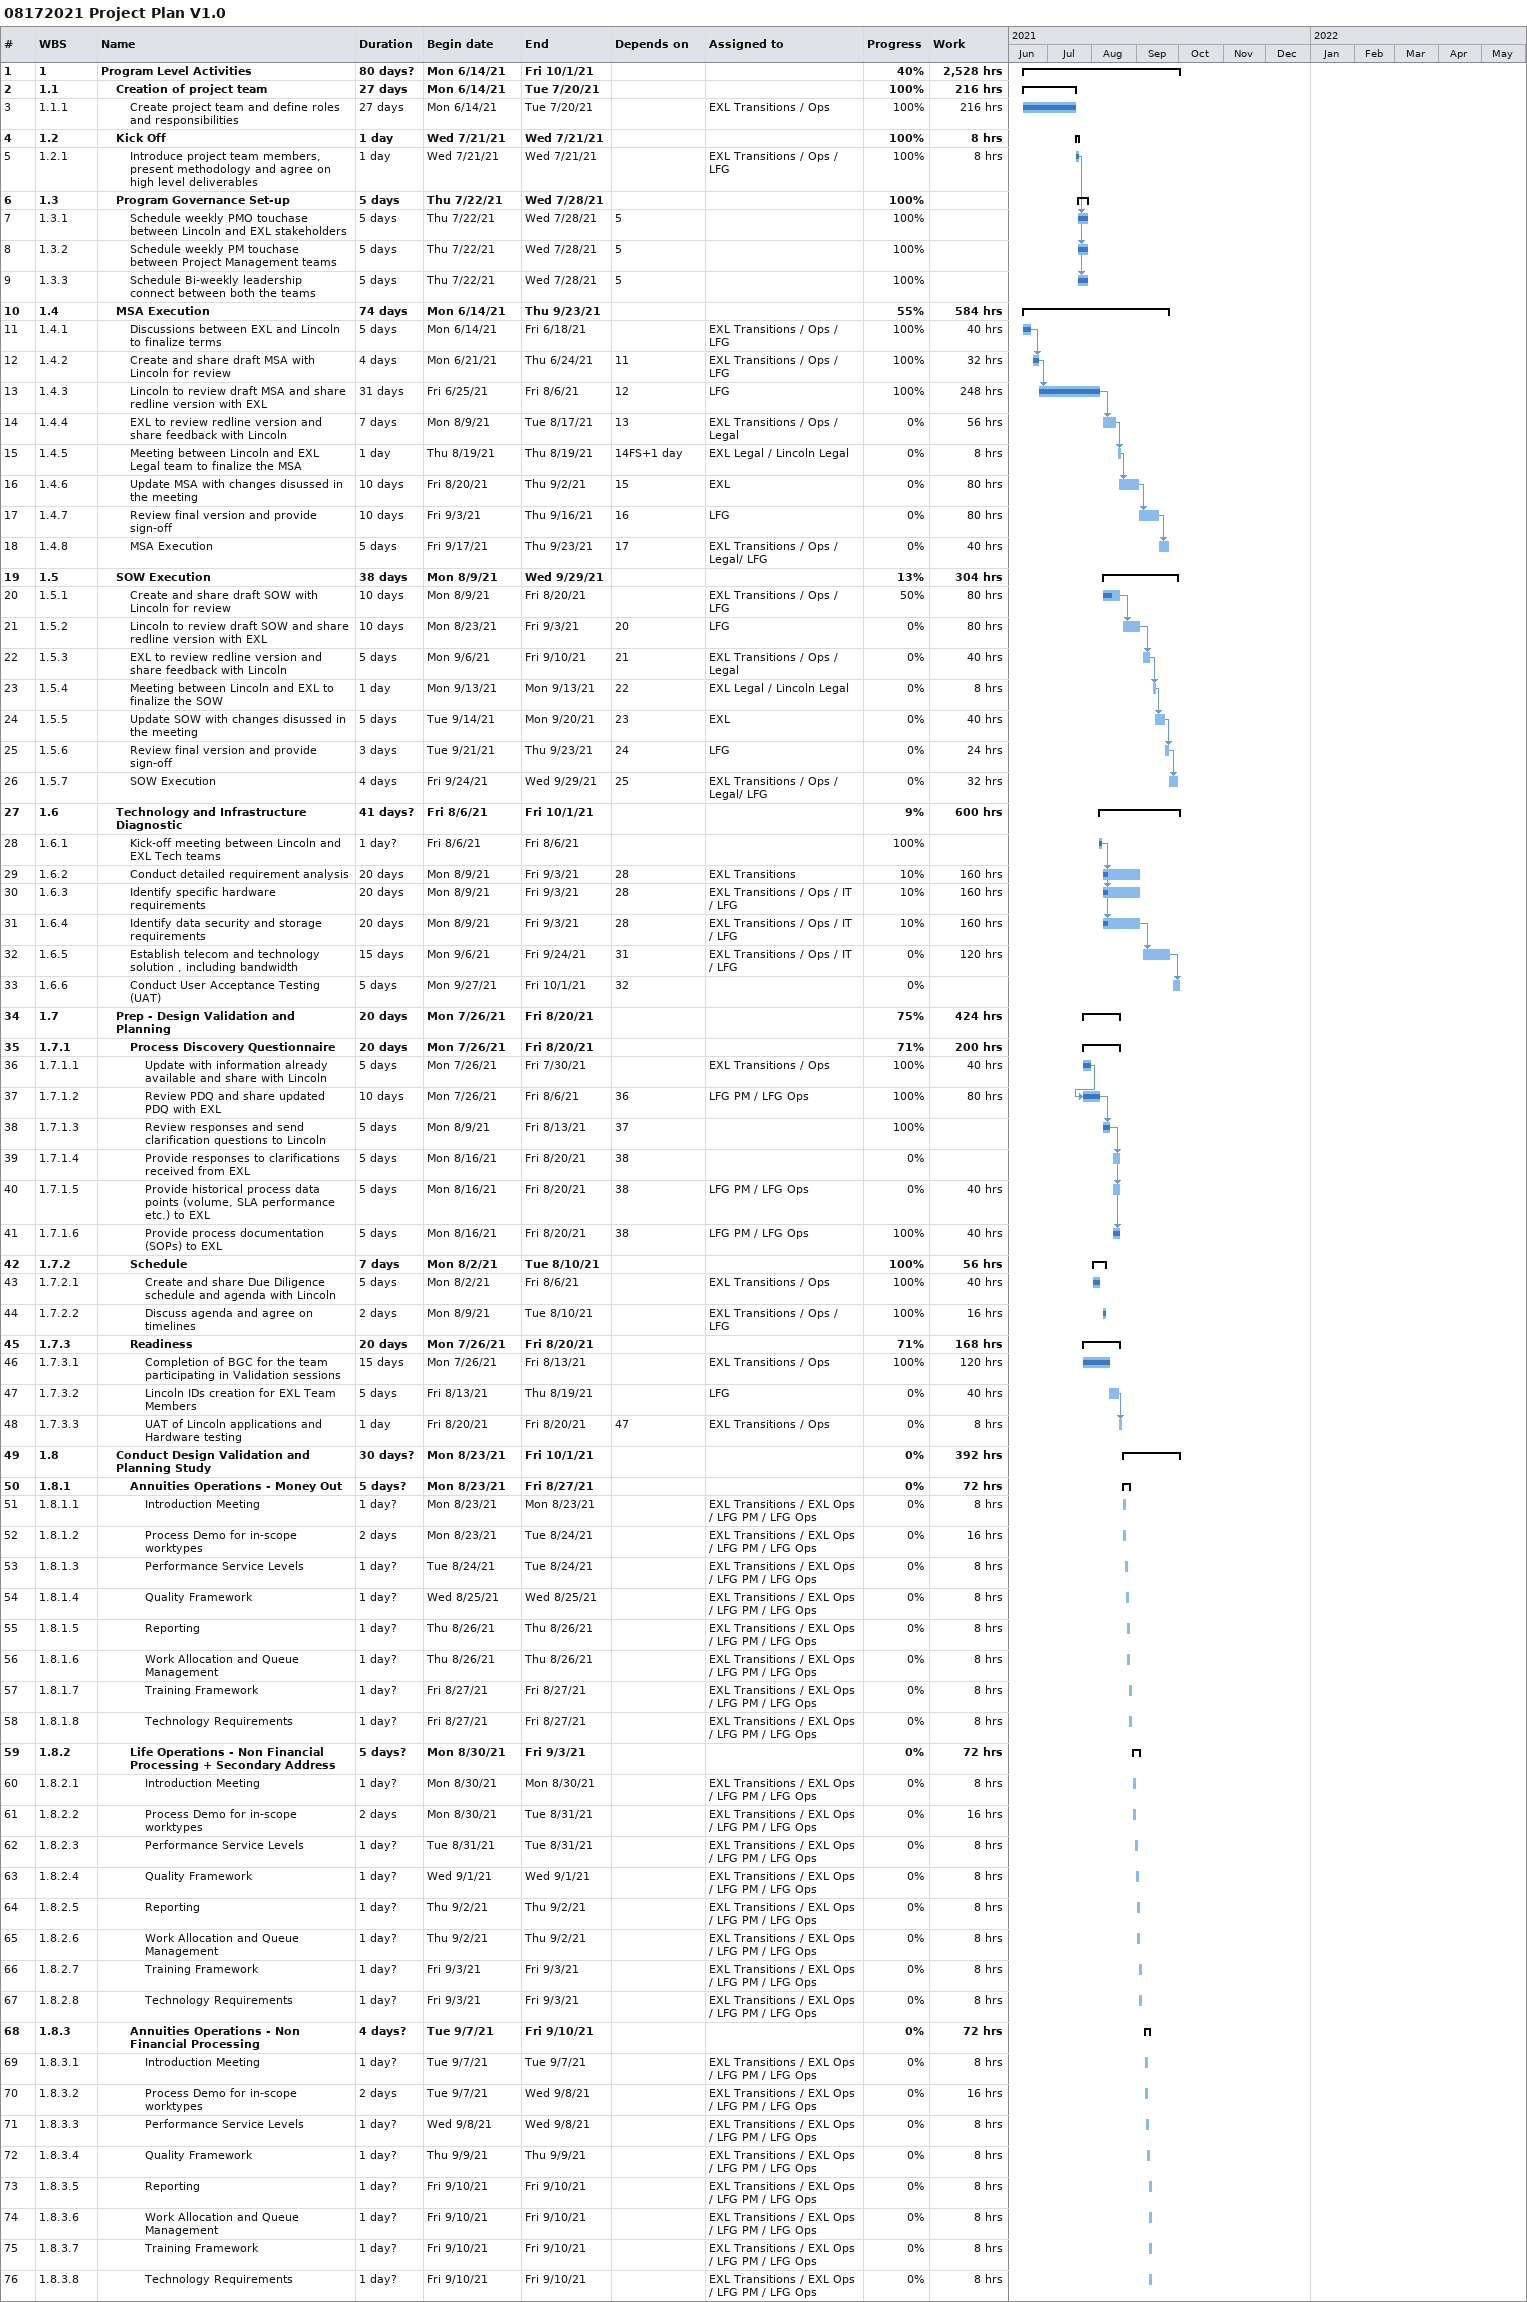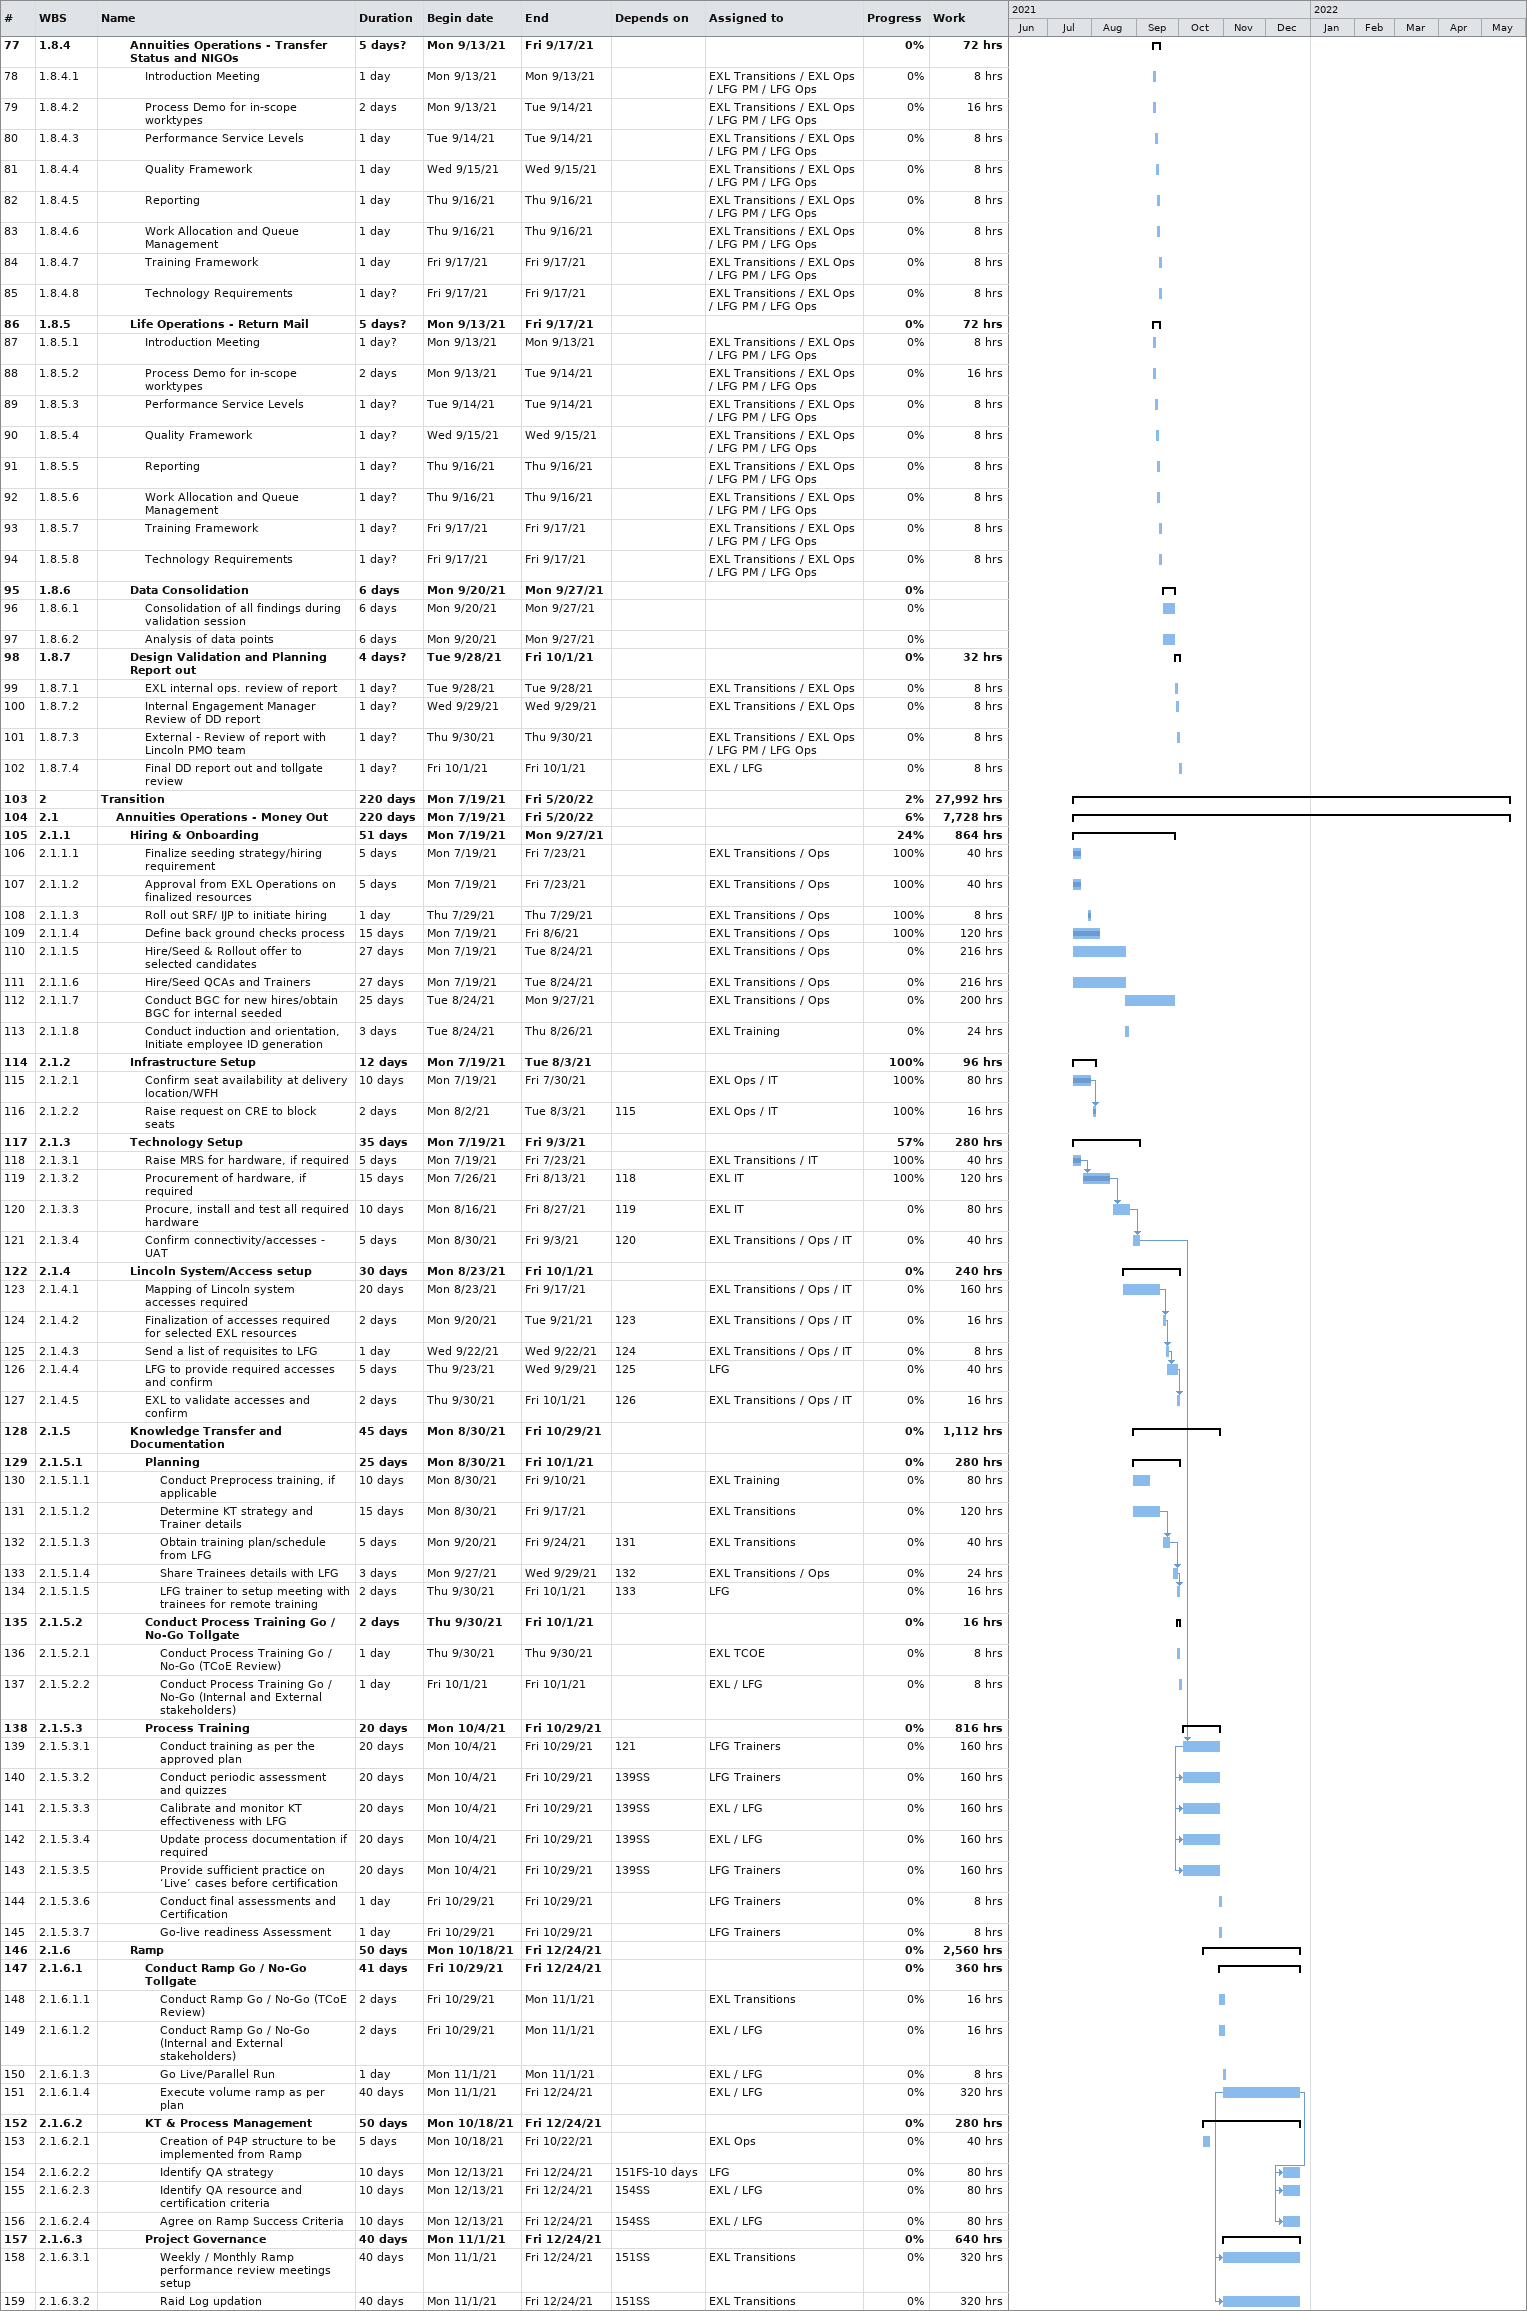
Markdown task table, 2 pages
08172021 Project Plan V1.0

| ID | WBS | Task | Duration | Start | Finish | Predecessors | Resources | % complete | Work (h) |
|---|---|---|---|---|---|---|---|---|---|
| 1 | 1 | **Program Level Activities** | 80d? | 2021-06-14 | 2021-10-01 |  |  | 40 | 2528 |
| 2 | 1.1 | **Creation of project team** | 27d | 2021-06-14 | 2021-07-20 |  |  | 100 | 216 |
| 3 | 1.1.1 | Create project team and define roles and responsibilities | 27d | 2021-06-14 | 2021-07-20 |  | EXL Transitions / Ops | 100 | 216 |
| 4 | 1.2 | **Kick Off** | 1d | 2021-07-21 | 2021-07-21 |  |  | 100 | 8 |
| 5 | 1.2.1 | Introduce project team members, present methodology and agree on high level deliverables | 1d | 2021-07-21 | 2021-07-21 |  | EXL Transitions / Ops / LFG | 100 | 8 |
| 6 | 1.3 | **Program Governance Set-up** | 5d | 2021-07-22 | 2021-07-28 |  |  | 100 |  |
| 7 | 1.3.1 | Schedule weekly PMO touchase between Lincoln and EXL stakeholders | 5d | 2021-07-22 | 2021-07-28 | 5 |  | 100 |  |
| 8 | 1.3.2 | Schedule weekly PM touchase between Project Management teams | 5d | 2021-07-22 | 2021-07-28 | 5 |  | 100 |  |
| 9 | 1.3.3 | Schedule Bi-weekly leadership connect between both the teams | 5d | 2021-07-22 | 2021-07-28 | 5 |  | 100 |  |
| 10 | 1.4 | **MSA Execution** | 74d | 2021-06-14 | 2021-09-23 |  |  | 55 | 584 |
| 11 | 1.4.1 | Discussions between EXL and Lincoln to finalize terms | 5d | 2021-06-14 | 2021-06-18 |  | EXL Transitions / Ops / LFG | 100 | 40 |
| 12 | 1.4.2 | Create and share draft MSA with Lincoln for review | 4d | 2021-06-21 | 2021-06-24 | 11 | EXL Transitions / Ops / LFG | 100 | 32 |
| 13 | 1.4.3 | Lincoln to review draft MSA and share redline version with EXL | 31d | 2021-06-25 | 2021-08-06 | 12 | LFG | 100 | 248 |
| 14 | 1.4.4 | EXL to review redline version and share feedback with Lincoln | 7d | 2021-08-09 | 2021-08-17 | 13 | EXL Transitions / Ops / Legal | 0 | 56 |
| 15 | 1.4.5 | Meeting between Lincoln and EXL Legal team to finalize the MSA | 1d | 2021-08-19 | 2021-08-19 | 14FS+1d | EXL Legal / Lincoln Legal | 0 | 8 |
| 16 | 1.4.6 | Update MSA with changes disussed in the meeting | 10d | 2021-08-20 | 2021-09-02 | 15 | EXL | 0 | 80 |
| 17 | 1.4.7 | Review final version and provide sign-off | 10d | 2021-09-03 | 2021-09-16 | 16 | LFG | 0 | 80 |
| 18 | 1.4.8 | MSA Execution | 5d | 2021-09-17 | 2021-09-23 | 17 | EXL Transitions / Ops / Legal/ LFG | 0 | 40 |
| 19 | 1.5 | **SOW Execution** | 38d | 2021-08-09 | 2021-09-29 |  |  | 13 | 304 |
| 20 | 1.5.1 | Create and share draft SOW with Lincoln for review | 10d | 2021-08-09 | 2021-08-20 |  | EXL Transitions / Ops / LFG | 50 | 80 |
| 21 | 1.5.2 | Lincoln to review draft SOW and share redline version with EXL | 10d | 2021-08-23 | 2021-09-03 | 20 | LFG | 0 | 80 |
| 22 | 1.5.3 | EXL to review redline version and share feedback with Lincoln | 5d | 2021-09-06 | 2021-09-10 | 21 | EXL Transitions / Ops / Legal | 0 | 40 |
| 23 | 1.5.4 | Meeting between Lincoln and EXL to finalize the SOW | 1d | 2021-09-13 | 2021-09-13 | 22 | EXL Legal / Lincoln Legal | 0 | 8 |
| 24 | 1.5.5 | Update SOW with changes disussed in the meeting | 5d | 2021-09-14 | 2021-09-20 | 23 | EXL | 0 | 40 |
| 25 | 1.5.6 | Review final version and provide sign-off | 3d | 2021-09-21 | 2021-09-23 | 24 | LFG | 0 | 24 |
| 26 | 1.5.7 | SOW Execution | 4d | 2021-09-24 | 2021-09-29 | 25 | EXL Transitions / Ops / Legal/ LFG | 0 | 32 |
| 27 | 1.6 | **Technology and Infrastructure Diagnostic** | 41d? | 2021-08-06 | 2021-10-01 |  |  | 9 | 600 |
| 28 | 1.6.1 | Kick-off meeting between Lincoln and EXL Tech teams | 1d? | 2021-08-06 | 2021-08-06 |  |  | 100 |  |
| 29 | 1.6.2 | Conduct detailed requirement analysis | 20d | 2021-08-09 | 2021-09-03 | 28 | EXL Transitions | 10 | 160 |
| 30 | 1.6.3 | Identify specific hardware requirements | 20d | 2021-08-09 | 2021-09-03 | 28 | EXL Transitions / Ops / IT / LFG | 10 | 160 |
| 31 | 1.6.4 | Identify data security and storage requirements | 20d | 2021-08-09 | 2021-09-03 | 28 | EXL Transitions / Ops / IT / LFG | 10 | 160 |
| 32 | 1.6.5 | Establish telecom and technology solution , including bandwidth | 15d | 2021-09-06 | 2021-09-24 | 31 | EXL Transitions / Ops / IT / LFG | 0 | 120 |
| 33 | 1.6.6 | Conduct User Acceptance Testing (UAT) | 5d | 2021-09-27 | 2021-10-01 | 32 |  | 0 |  |
| 34 | 1.7 | **Prep - Design Validation and Planning** | 20d | 2021-07-26 | 2021-08-20 |  |  | 75 | 424 |
| 35 | 1.7.1 | **Process Discovery Questionnaire** | 20d | 2021-07-26 | 2021-08-20 |  |  | 71 | 200 |
| 36 | 1.7.1.1 | Update with information already available and share with Lincoln | 5d | 2021-07-26 | 2021-07-30 |  | EXL Transitions / Ops | 100 | 40 |
| 37 | 1.7.1.2 | Review PDQ and share updated PDQ with EXL | 10d | 2021-07-26 | 2021-08-06 | 36 | LFG PM / LFG Ops | 100 | 80 |
| 38 | 1.7.1.3 | Review responses and send clarification questions to Lincoln | 5d | 2021-08-09 | 2021-08-13 | 37 |  | 100 |  |
| 39 | 1.7.1.4 | Provide responses to clarifications received from EXL | 5d | 2021-08-16 | 2021-08-20 | 38 |  | 0 |  |
| 40 | 1.7.1.5 | Provide historical process data points (volume, SLA performance etc.) to EXL | 5d | 2021-08-16 | 2021-08-20 | 38 | LFG PM / LFG Ops | 0 | 40 |
| 41 | 1.7.1.6 | Provide process documentation (SOPs) to EXL | 5d | 2021-08-16 | 2021-08-20 | 38 | LFG PM / LFG Ops | 100 | 40 |
| 42 | 1.7.2 | **Schedule** | 7d | 2021-08-02 | 2021-08-10 |  |  | 100 | 56 |
| 43 | 1.7.2.1 | Create and share Due Diligence schedule and agenda with Lincoln | 5d | 2021-08-02 | 2021-08-06 |  | EXL Transitions / Ops | 100 | 40 |
| 44 | 1.7.2.2 | Discuss agenda and agree on timelines | 2d | 2021-08-09 | 2021-08-10 |  | EXL Transitions / Ops / LFG | 100 | 16 |
| 45 | 1.7.3 | **Readiness** | 20d | 2021-07-26 | 2021-08-20 |  |  | 71 | 168 |
| 46 | 1.7.3.1 | Completion of BGC for the team participating in Validation sessions | 15d | 2021-07-26 | 2021-08-13 |  | EXL Transitions / Ops | 100 | 120 |
| 47 | 1.7.3.2 | Lincoln IDs creation for EXL Team Members | 5d | 2021-08-13 | 2021-08-19 |  | LFG | 0 | 40 |
| 48 | 1.7.3.3 | UAT of Lincoln applications and Hardware testing | 1d | 2021-08-20 | 2021-08-20 | 47 | EXL Transitions / Ops | 0 | 8 |
| 49 | 1.8 | **Conduct Design Validation and Planning Study** | 30d? | 2021-08-23 | 2021-10-01 |  |  | 0 | 392 |
| 50 | 1.8.1 | **Annuities Operations - Money Out** | 5d? | 2021-08-23 | 2021-08-27 |  |  | 0 | 72 |
| 51 | 1.8.1.1 | Introduction Meeting | 1d? | 2021-08-23 | 2021-08-23 |  | EXL Transitions / EXL Ops / LFG PM / LFG Ops | 0 | 8 |
| 52 | 1.8.1.2 | Process Demo for in-scope worktypes | 2d | 2021-08-23 | 2021-08-24 |  | EXL Transitions / EXL Ops / LFG PM / LFG Ops | 0 | 16 |
| 53 | 1.8.1.3 | Performance Service Levels | 1d? | 2021-08-24 | 2021-08-24 |  | EXL Transitions / EXL Ops / LFG PM / LFG Ops | 0 | 8 |
| 54 | 1.8.1.4 | Quality Framework | 1d? | 2021-08-25 | 2021-08-25 |  | EXL Transitions / EXL Ops / LFG PM / LFG Ops | 0 | 8 |
| 55 | 1.8.1.5 | Reporting | 1d? | 2021-08-26 | 2021-08-26 |  | EXL Transitions / EXL Ops / LFG PM / LFG Ops | 0 | 8 |
| 56 | 1.8.1.6 | Work Allocation and Queue Management | 1d? | 2021-08-26 | 2021-08-26 |  | EXL Transitions / EXL Ops / LFG PM / LFG Ops | 0 | 8 |
| 57 | 1.8.1.7 | Training Framework | 1d? | 2021-08-27 | 2021-08-27 |  | EXL Transitions / EXL Ops / LFG PM / LFG Ops | 0 | 8 |
| 58 | 1.8.1.8 | Technology Requirements | 1d? | 2021-08-27 | 2021-08-27 |  | EXL Transitions / EXL Ops / LFG PM / LFG Ops | 0 | 8 |
| 59 | 1.8.2 | **Life Operations - Non Financial Processing + Secondary Address** | 5d? | 2021-08-30 | 2021-09-03 |  |  | 0 | 72 |
| 60 | 1.8.2.1 | Introduction Meeting | 1d? | 2021-08-30 | 2021-08-30 |  | EXL Transitions / EXL Ops / LFG PM / LFG Ops | 0 | 8 |
| 61 | 1.8.2.2 | Process Demo for in-scope worktypes | 2d | 2021-08-30 | 2021-08-31 |  | EXL Transitions / EXL Ops / LFG PM / LFG Ops | 0 | 16 |
| 62 | 1.8.2.3 | Performance Service Levels | 1d? | 2021-08-31 | 2021-08-31 |  | EXL Transitions / EXL Ops / LFG PM / LFG Ops | 0 | 8 |
| 63 | 1.8.2.4 | Quality Framework | 1d? | 2021-09-01 | 2021-09-01 |  | EXL Transitions / EXL Ops / LFG PM / LFG Ops | 0 | 8 |
| 64 | 1.8.2.5 | Reporting | 1d? | 2021-09-02 | 2021-09-02 |  | EXL Transitions / EXL Ops / LFG PM / LFG Ops | 0 | 8 |
| 65 | 1.8.2.6 | Work Allocation and Queue Management | 1d? | 2021-09-02 | 2021-09-02 |  | EXL Transitions / EXL Ops / LFG PM / LFG Ops | 0 | 8 |
| 66 | 1.8.2.7 | Training Framework | 1d? | 2021-09-03 | 2021-09-03 |  | EXL Transitions / EXL Ops / LFG PM / LFG Ops | 0 | 8 |
| 67 | 1.8.2.8 | Technology Requirements | 1d? | 2021-09-03 | 2021-09-03 |  | EXL Transitions / EXL Ops / LFG PM / LFG Ops | 0 | 8 |
| 68 | 1.8.3 | **Annuities Operations - Non Financial Processing** | 4d? | 2021-09-07 | 2021-09-10 |  |  | 0 | 72 |
| 69 | 1.8.3.1 | Introduction Meeting | 1d? | 2021-09-07 | 2021-09-07 |  | EXL Transitions / EXL Ops / LFG PM / LFG Ops | 0 | 8 |
| 70 | 1.8.3.2 | Process Demo for in-scope worktypes | 2d | 2021-09-07 | 2021-09-08 |  | EXL Transitions / EXL Ops / LFG PM / LFG Ops | 0 | 16 |
| 71 | 1.8.3.3 | Performance Service Levels | 1d? | 2021-09-08 | 2021-09-08 |  | EXL Transitions / EXL Ops / LFG PM / LFG Ops | 0 | 8 |
| 72 | 1.8.3.4 | Quality Framework | 1d? | 2021-09-09 | 2021-09-09 |  | EXL Transitions / EXL Ops / LFG PM / LFG Ops | 0 | 8 |
| 73 | 1.8.3.5 | Reporting | 1d? | 2021-09-10 | 2021-09-10 |  | EXL Transitions / EXL Ops / LFG PM / LFG Ops | 0 | 8 |
| 74 | 1.8.3.6 | Work Allocation and Queue Management | 1d? | 2021-09-10 | 2021-09-10 |  | EXL Transitions / EXL Ops / LFG PM / LFG Ops | 0 | 8 |
| 75 | 1.8.3.7 | Training Framework | 1d? | 2021-09-10 | 2021-09-10 |  | EXL Transitions / EXL Ops / LFG PM / LFG Ops | 0 | 8 |
| 76 | 1.8.3.8 | Technology Requirements | 1d? | 2021-09-10 | 2021-09-10 |  | EXL Transitions / EXL Ops / LFG PM / LFG Ops | 0 | 8 |
| 77 | 1.8.4 | **Annuities Operations - Transfer Status and NIGOs** | 5d? | 2021-09-13 | 2021-09-17 |  |  | 0 | 72 |
| 78 | 1.8.4.1 | Introduction Meeting | 1d | 2021-09-13 | 2021-09-13 |  | EXL Transitions / EXL Ops / LFG PM / LFG Ops | 0 | 8 |
| 79 | 1.8.4.2 | Process Demo for in-scope worktypes | 2d | 2021-09-13 | 2021-09-14 |  | EXL Transitions / EXL Ops / LFG PM / LFG Ops | 0 | 16 |
| 80 | 1.8.4.3 | Performance Service Levels | 1d | 2021-09-14 | 2021-09-14 |  | EXL Transitions / EXL Ops / LFG PM / LFG Ops | 0 | 8 |
| 81 | 1.8.4.4 | Quality Framework | 1d | 2021-09-15 | 2021-09-15 |  | EXL Transitions / EXL Ops / LFG PM / LFG Ops | 0 | 8 |
| 82 | 1.8.4.5 | Reporting | 1d | 2021-09-16 | 2021-09-16 |  | EXL Transitions / EXL Ops / LFG PM / LFG Ops | 0 | 8 |
| 83 | 1.8.4.6 | Work Allocation and Queue Management | 1d | 2021-09-16 | 2021-09-16 |  | EXL Transitions / EXL Ops / LFG PM / LFG Ops | 0 | 8 |
| 84 | 1.8.4.7 | Training Framework | 1d | 2021-09-17 | 2021-09-17 |  | EXL Transitions / EXL Ops / LFG PM / LFG Ops | 0 | 8 |
| 85 | 1.8.4.8 | Technology Requirements | 1d? | 2021-09-17 | 2021-09-17 |  | EXL Transitions / EXL Ops / LFG PM / LFG Ops | 0 | 8 |
| 86 | 1.8.5 | **Life Operations - Return Mail** | 5d? | 2021-09-13 | 2021-09-17 |  |  | 0 | 72 |
| 87 | 1.8.5.1 | Introduction Meeting | 1d? | 2021-09-13 | 2021-09-13 |  | EXL Transitions / EXL Ops / LFG PM / LFG Ops | 0 | 8 |
| 88 | 1.8.5.2 | Process Demo for in-scope worktypes | 2d | 2021-09-13 | 2021-09-14 |  | EXL Transitions / EXL Ops / LFG PM / LFG Ops | 0 | 16 |
| 89 | 1.8.5.3 | Performance Service Levels | 1d? | 2021-09-14 | 2021-09-14 |  | EXL Transitions / EXL Ops / LFG PM / LFG Ops | 0 | 8 |
| 90 | 1.8.5.4 | Quality Framework | 1d? | 2021-09-15 | 2021-09-15 |  | EXL Transitions / EXL Ops / LFG PM / LFG Ops | 0 | 8 |
| 91 | 1.8.5.5 | Reporting | 1d? | 2021-09-16 | 2021-09-16 |  | EXL Transitions / EXL Ops / LFG PM / LFG Ops | 0 | 8 |
| 92 | 1.8.5.6 | Work Allocation and Queue Management | 1d? | 2021-09-16 | 2021-09-16 |  | EXL Transitions / EXL Ops / LFG PM / LFG Ops | 0 | 8 |
| 93 | 1.8.5.7 | Training Framework | 1d? | 2021-09-17 | 2021-09-17 |  | EXL Transitions / EXL Ops / LFG PM / LFG Ops | 0 | 8 |
| 94 | 1.8.5.8 | Technology Requirements | 1d? | 2021-09-17 | 2021-09-17 |  | EXL Transitions / EXL Ops / LFG PM / LFG Ops | 0 | 8 |
| 95 | 1.8.6 | **Data Consolidation** | 6d | 2021-09-20 | 2021-09-27 |  |  | 0 |  |
| 96 | 1.8.6.1 | Consolidation of all findings during validation session | 6d | 2021-09-20 | 2021-09-27 |  |  | 0 |  |
| 97 | 1.8.6.2 | Analysis of data points | 6d | 2021-09-20 | 2021-09-27 |  |  | 0 |  |
| 98 | 1.8.7 | **Design Validation and Planning Report out** | 4d? | 2021-09-28 | 2021-10-01 |  |  | 0 | 32 |
| 99 | 1.8.7.1 | EXL internal ops. review of report | 1d? | 2021-09-28 | 2021-09-28 |  | EXL Transitions / EXL Ops | 0 | 8 |
| 100 | 1.8.7.2 | Internal Engagement Manager Review of DD report | 1d? | 2021-09-29 | 2021-09-29 |  | EXL Transitions / EXL Ops | 0 | 8 |
| 101 | 1.8.7.3 | External - Review of report with Lincoln PMO team | 1d? | 2021-09-30 | 2021-09-30 |  | EXL Transitions / EXL Ops / LFG PM / LFG Ops | 0 | 8 |
| 102 | 1.8.7.4 | Final DD report out and tollgate review | 1d? | 2021-10-01 | 2021-10-01 |  | EXL / LFG | 0 | 8 |
| 103 | 2 | **Transition** | 220d | 2021-07-19 | 2022-05-20 |  |  | 2 | 27992 |
| 104 | 2.1 | **Annuities Operations - Money Out** | 220d | 2021-07-19 | 2022-05-20 |  |  | 6 | 7728 |
| 105 | 2.1.1 | **Hiring & Onboarding** | 51d | 2021-07-19 | 2021-09-27 |  |  | 24 | 864 |
| 106 | 2.1.1.1 | Finalize seeding strategy/hiring requirement | 5d | 2021-07-19 | 2021-07-23 |  | EXL Transitions / Ops | 100 | 40 |
| 107 | 2.1.1.2 | Approval from EXL Operations on finalized resources | 5d | 2021-07-19 | 2021-07-23 |  | EXL Transitions / Ops | 100 | 40 |
| 108 | 2.1.1.3 | Roll out SRF/ IJP to initiate hiring | 1d | 2021-07-29 | 2021-07-29 |  | EXL Transitions / Ops | 100 | 8 |
| 109 | 2.1.1.4 | Define back ground checks process | 15d | 2021-07-19 | 2021-08-06 |  | EXL Transitions / Ops | 100 | 120 |
| 110 | 2.1.1.5 | Hire/Seed & Rollout offer to selected candidates | 27d | 2021-07-19 | 2021-08-24 |  | EXL Transitions / Ops | 0 | 216 |
| 111 | 2.1.1.6 | Hire/Seed QCAs and Trainers | 27d | 2021-07-19 | 2021-08-24 |  | EXL Transitions / Ops | 0 | 216 |
| 112 | 2.1.1.7 | Conduct BGC for new hires/obtain BGC for internal seeded | 25d | 2021-08-24 | 2021-09-27 |  | EXL Transitions / Ops | 0 | 200 |
| 113 | 2.1.1.8 | Conduct induction and orientation, Initiate employee ID generation | 3d | 2021-08-24 | 2021-08-26 |  | EXL Training | 0 | 24 |
| 114 | 2.1.2 | **Infrastructure Setup** | 12d | 2021-07-19 | 2021-08-03 |  |  | 100 | 96 |
| 115 | 2.1.2.1 | Confirm seat availability at delivery location/WFH | 10d | 2021-07-19 | 2021-07-30 |  | EXL Ops / IT | 100 | 80 |
| 116 | 2.1.2.2 | Raise request on CRE to block seats | 2d | 2021-08-02 | 2021-08-03 | 115 | EXL Ops / IT | 100 | 16 |
| 117 | 2.1.3 | **Technology Setup** | 35d | 2021-07-19 | 2021-09-03 |  |  | 57 | 280 |
| 118 | 2.1.3.1 | Raise MRS for hardware, if required | 5d | 2021-07-19 | 2021-07-23 |  | EXL Transitions / IT | 100 | 40 |
| 119 | 2.1.3.2 | Procurement of hardware, if required | 15d | 2021-07-26 | 2021-08-13 | 118 | EXL IT | 100 | 120 |
| 120 | 2.1.3.3 | Procure, install and test all required hardware | 10d | 2021-08-16 | 2021-08-27 | 119 | EXL IT | 0 | 80 |
| 121 | 2.1.3.4 | Confirm connectivity/accesses - UAT | 5d | 2021-08-30 | 2021-09-03 | 120 | EXL Transitions / Ops / IT | 0 | 40 |
| 122 | 2.1.4 | **Lincoln System/Access setup** | 30d | 2021-08-23 | 2021-10-01 |  |  | 0 | 240 |
| 123 | 2.1.4.1 | Mapping of Lincoln system accesses required | 20d | 2021-08-23 | 2021-09-17 |  | EXL Transitions / Ops / IT | 0 | 160 |
| 124 | 2.1.4.2 | Finalization of accesses required for selected EXL resources | 2d | 2021-09-20 | 2021-09-21 | 123 | EXL Transitions / Ops / IT | 0 | 16 |
| 125 | 2.1.4.3 | Send a list of requisites to LFG | 1d | 2021-09-22 | 2021-09-22 | 124 | EXL Transitions / Ops / IT | 0 | 8 |
| 126 | 2.1.4.4 | LFG to provide required accesses and confirm | 5d | 2021-09-23 | 2021-09-29 | 125 | LFG | 0 | 40 |
| 127 | 2.1.4.5 | EXL to validate accesses and confirm | 2d | 2021-09-30 | 2021-10-01 | 126 | EXL Transitions / Ops / IT | 0 | 16 |
| 128 | 2.1.5 | **Knowledge Transfer and Documentation** | 45d | 2021-08-30 | 2021-10-29 |  |  | 0 | 1112 |
| 129 | 2.1.5.1 | **Planning** | 25d | 2021-08-30 | 2021-10-01 |  |  | 0 | 280 |
| 130 | 2.1.5.1.1 | Conduct Preprocess training, if applicable | 10d | 2021-08-30 | 2021-09-10 |  | EXL Training | 0 | 80 |
| 131 | 2.1.5.1.2 | Determine KT strategy and Trainer details | 15d | 2021-08-30 | 2021-09-17 |  | EXL Transitions | 0 | 120 |
| 132 | 2.1.5.1.3 | Obtain training plan/schedule from LFG | 5d | 2021-09-20 | 2021-09-24 | 131 | EXL Transitions | 0 | 40 |
| 133 | 2.1.5.1.4 | Share Trainees details with LFG | 3d | 2021-09-27 | 2021-09-29 | 132 | EXL Transitions / Ops | 0 | 24 |
| 134 | 2.1.5.1.5 | LFG trainer to setup meeting with trainees for remote training | 2d | 2021-09-30 | 2021-10-01 | 133 | LFG | 0 | 16 |
| 135 | 2.1.5.2 | **Conduct Process Training Go / No-Go Tollgate** | 2d | 2021-09-30 | 2021-10-01 |  |  | 0 | 16 |
| 136 | 2.1.5.2.1 | Conduct Process Training Go / No-Go (TCoE Review) | 1d | 2021-09-30 | 2021-09-30 |  | EXL TCOE | 0 | 8 |
| 137 | 2.1.5.2.2 | Conduct Process Training Go / No-Go (Internal and External stakeholders) | 1d | 2021-10-01 | 2021-10-01 |  | EXL / LFG | 0 | 8 |
| 138 | 2.1.5.3 | **Process Training** | 20d | 2021-10-04 | 2021-10-29 |  |  | 0 | 816 |
| 139 | 2.1.5.3.1 | Conduct training as per the approved plan | 20d | 2021-10-04 | 2021-10-29 | 121 | LFG Trainers | 0 | 160 |
| 140 | 2.1.5.3.2 | Conduct periodic assessment and quizzes | 20d | 2021-10-04 | 2021-10-29 | 139SS | LFG Trainers | 0 | 160 |
| 141 | 2.1.5.3.3 | Calibrate and monitor KT effectiveness with LFG | 20d | 2021-10-04 | 2021-10-29 | 139SS | EXL / LFG | 0 | 160 |
| 142 | 2.1.5.3.4 | Update process documentation if required | 20d | 2021-10-04 | 2021-10-29 | 139SS | EXL / LFG | 0 | 160 |
| 143 | 2.1.5.3.5 | Provide sufficient practice on ‘Live’ cases before certification | 20d | 2021-10-04 | 2021-10-29 | 139SS | LFG Trainers | 0 | 160 |
| 144 | 2.1.5.3.6 | Conduct final assessments and Certification | 1d | 2021-10-29 | 2021-10-29 |  | LFG Trainers | 0 | 8 |
| 145 | 2.1.5.3.7 | Go-live readiness Assessment | 1d | 2021-10-29 | 2021-10-29 |  | LFG Trainers | 0 | 8 |
| 146 | 2.1.6 | **Ramp** | 50d | 2021-10-18 | 2021-12-24 |  |  | 0 | 2560 |
| 147 | 2.1.6.1 | **Conduct Ramp Go / No-Go Tollgate** | 41d | 2021-10-29 | 2021-12-24 |  |  | 0 | 360 |
| 148 | 2.1.6.1.1 | Conduct Ramp Go / No-Go (TCoE Review) | 2d | 2021-10-29 | 2021-11-01 |  | EXL Transitions | 0 | 16 |
| 149 | 2.1.6.1.2 | Conduct Ramp Go / No-Go (Internal and External stakeholders) | 2d | 2021-10-29 | 2021-11-01 |  | EXL / LFG | 0 | 16 |
| 150 | 2.1.6.1.3 | Go Live/Parallel Run | 1d | 2021-11-01 | 2021-11-01 |  | EXL / LFG | 0 | 8 |
| 151 | 2.1.6.1.4 | Execute volume ramp as per plan | 40d | 2021-11-01 | 2021-12-24 |  | EXL / LFG | 0 | 320 |
| 152 | 2.1.6.2 | **KT & Process Management** | 50d | 2021-10-18 | 2021-12-24 |  |  | 0 | 280 |
| 153 | 2.1.6.2.1 | Creation of P4P structure to be implemented from Ramp | 5d | 2021-10-18 | 2021-10-22 |  | EXL Ops | 0 | 40 |
| 154 | 2.1.6.2.2 | Identify QA strategy | 10d | 2021-12-13 | 2021-12-24 | 151FS-10d | LFG | 0 | 80 |
| 155 | 2.1.6.2.3 | Identify QA resource and certification criteria | 10d | 2021-12-13 | 2021-12-24 | 154SS | EXL / LFG | 0 | 80 |
| 156 | 2.1.6.2.4 | Agree on Ramp Success Criteria | 10d | 2021-12-13 | 2021-12-24 | 154SS | EXL / LFG | 0 | 80 |
| 157 | 2.1.6.3 | **Project Governance** | 40d | 2021-11-01 | 2021-12-24 |  |  | 0 | 640 |
| 158 | 2.1.6.3.1 | Weekly / Monthly Ramp performance review meetings setup | 40d | 2021-11-01 | 2021-12-24 | 151SS | EXL Transitions | 0 | 320 |
| 159 | 2.1.6.3.2 | Raid Log updation | 40d | 2021-11-01 | 2021-12-24 | 151SS | EXL Transitions | 0 | 320 |
